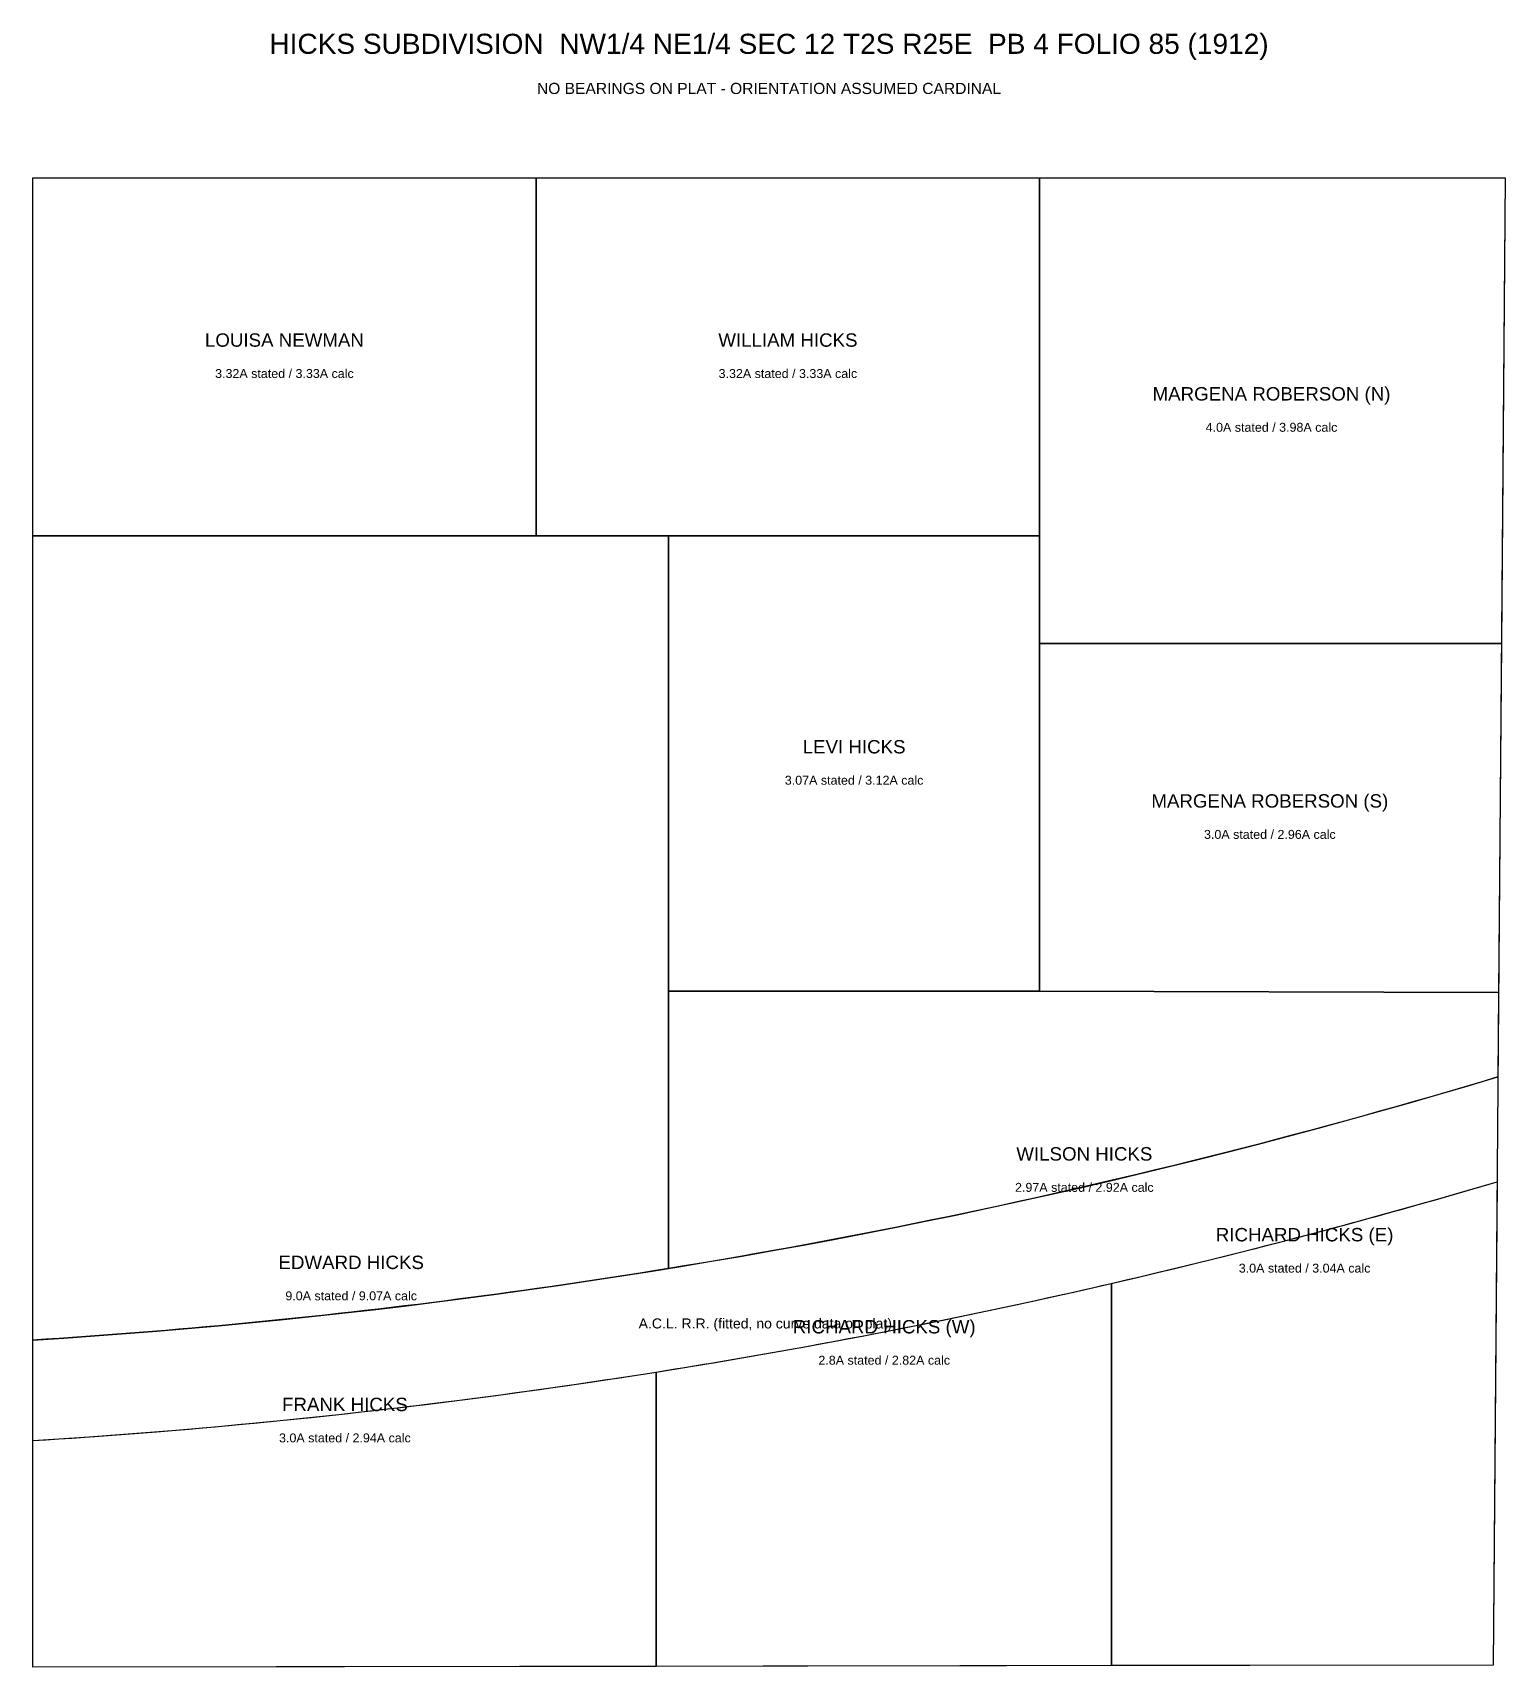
# Model space of a CAD drawing. Extents: x 0 to 1320, y -1335 to 130.
import ezdxf
from ezdxf.enums import TextEntityAlignment as Align

# ---------------------------------------------------------------- set-up
doc = ezdxf.new("R2010")
doc.units = 0
for name, color, linetype in [('BOUNDARY', 7, 'CONTINUOUS'), ('PARCEL', 4, 'CONTINUOUS'), ('RR-ROW', 2, 'Continuous'), ('TEXT-LABELS', 7, 'CONTINUOUS'), ('TITLEBLOCK', 2, 'CONTINUOUS')]:
    doc.layers.add(name, color=color, linetype=linetype)
doc.styles.get("Standard").update_dxf_attribs({"font": 'Arial'})

msp = doc.modelspace()

# ---------------------------------------------------------------- linework, layer by layer
at = {"layer": 'BOUNDARY'}
msp.add_lwpolyline([(0, 0), (1320, 0), (1308.9984, -1332.9546), (0, -1335)], close=True, dxfattribs=at)
at = {"layer": 'PARCEL'}
for points in [[(0, 0), (451.3, 0), (451.3, -321), (0, -321)], [(451.3, 0), (902.6, 0), (902.6, -321), (451.3, -321)], [(902.6, 0), (1320, 0), (1316.5551, -417.3858), (902.6, -417.4)], [(0, -321), (570, -321), (570, -977.5662), (558.1985, -979.4759), (546.3931, -981.3614), (534.5839, -983.2227), (522.7709, -985.0598), (510.9541, -986.8726), (499.1336, -988.6612), (487.3095, -990.4256), (475.4818, -992.1657), (463.6506, -993.8816), (451.8159, -995.5731), (439.9777, -997.2404), (428.1361, -998.8835), (416.2912, -1000.5022), (404.443, -1002.0966), (392.5915, -1003.6668), (380.7369, -1005.2126), (368.8791, -1006.7341), (357.0182, -1008.2313), (345.1543, -1009.7042), (333.2873, -1011.1527), (321.4175, -1012.5769), (309.5447, -1013.9768), (297.6691, -1015.3523), (285.7907, -1016.7034), (273.9095, -1018.0302), (262.0256, -1019.3326), (250.1391, -1020.6107), (238.25, -1021.8643), (226.3584, -1023.0936), (214.4643, -1024.2985), (202.5677, -1025.479), (190.6687, -1026.6351), (178.7674, -1027.7668), (166.8637, -1028.8741), (154.9579, -1029.9569), (143.0498, -1031.0154), (131.1396, -1032.0494), (119.2273, -1033.059), (107.3129, -1034.0442), (95.3966, -1035.0049), (83.4783, -1035.9412), (71.5581, -1036.853), (59.6361, -1037.7404), (47.7123, -1038.6034), (35.7867, -1039.4419), (23.8594, -1040.2559), (11.9305, -1041.0455), (0, -1041.8106)], [(570, -321), (902.6, -321), (902.6, -729), (570, -729)], [(902.6, -417.4), (1316.5551, -417.3858), (1313.9718, -730.3751), (902.6, -729)], [(570, -729), (902.6, -729), (1313.9718, -730.3751), (1313.3483, -805.9171), (1298.112, -810.4813), (1282.8632, -815.0039), (1267.6022, -819.4849), (1252.329, -823.9242), (1237.0437, -828.3219), (1221.7465, -832.6778), (1206.4375, -836.992), (1191.1168, -841.2644), (1175.7844, -845.495), (1160.4406, -849.6837), (1145.0854, -853.8305), (1129.7189, -857.9355), (1114.3413, -861.9985), (1098.9527, -866.0195), (1083.5532, -869.9985), (1068.1428, -873.9355), (1052.7218, -877.8305), (1037.2902, -881.6833), (1021.8482, -885.494), (1006.3958, -889.2626), (990.9332, -892.989), (975.4604, -896.6732), (959.9777, -900.3152), (944.4851, -903.9149), (928.9828, -907.4723), (913.4708, -910.9875), (897.9492, -914.4603), (882.4183, -917.8907), (866.878, -921.2787), (851.3286, -924.6244), (835.7701, -927.9275), (820.2026, -931.1883), (804.6263, -934.4065), (789.0412, -937.5822), (773.4476, -940.7154), (757.8455, -943.8061), (742.235, -946.8541), (726.6162, -949.8596), (710.9893, -952.8224), (695.3544, -955.7426), (679.7115, -958.6201), (664.0609, -961.4549), (648.4026, -964.2471), (632.7367, -966.9964), (617.0634, -969.7031), (601.3828, -972.3669), (585.6949, -974.988), (570, -977.5662)], [(966.8988, -990.9385), (974.1544, -989.2553), (981.4078, -987.5631), (988.6591, -985.8617), (995.9083, -984.1512), (1003.1553, -982.4315), (1010.4001, -980.7028), (1017.6428, -978.9649), (1024.8832, -977.2179), (1032.1215, -975.4619), (1039.3575, -973.6967), (1046.5914, -971.9224), (1053.8229, -970.139), (1061.0523, -968.3465), (1068.2793, -966.5449), (1075.5041, -964.7342), (1082.7266, -962.9144), (1089.9468, -961.0856), (1097.1647, -959.2476), (1104.3803, -957.4006), (1111.5936, -955.5445), (1118.8045, -953.6793), (1126.0131, -951.8051), (1133.2193, -949.9218), (1140.4231, -948.0294), (1147.6245, -946.128), (1154.8236, -944.2175), (1162.0202, -942.2979), (1169.2144, -940.3693), (1176.4062, -938.4316), (1183.5955, -936.4849), (1190.7824, -934.5291), (1197.9668, -932.5643), (1205.1487, -930.5905), (1212.3282, -928.6076), (1219.5051, -926.6157), (1226.6795, -924.6148), (1233.8514, -922.6048), (1241.0208, -920.5859), (1248.1876, -918.5579), (1255.3519, -916.5208), (1262.5136, -914.4748), (1269.6727, -912.4198), (1276.8293, -910.3557), (1283.9832, -908.2827), (1291.1345, -906.2006), (1298.2832, -904.1096), (1305.4292, -902.0095), (1312.5726, -899.9005), (1308.9984, -1332.9546), (966.8988, -1333.4892)], [(558.7993, -1070.3522), (567.355, -1068.9908), (575.9087, -1067.6169), (584.4604, -1066.2304), (593.01, -1064.8315), (601.5576, -1063.42), (610.1031, -1061.9961), (618.6465, -1060.5596), (627.1878, -1059.1106), (635.727, -1057.6491), (644.264, -1056.1752), (652.7988, -1054.6887), (661.3315, -1053.1898), (669.862, -1051.6783), (678.3902, -1050.1544), (686.9162, -1048.618), (695.44, -1047.0691), (703.9615, -1045.5078), (712.4806, -1043.9339), (720.9975, -1042.3477), (729.512, -1040.7489), (738.0242, -1039.1377), (746.534, -1037.514), (755.0415, -1035.8779), (763.5465, -1034.2293), (772.0491, -1032.5683), (780.5493, -1030.8949), (789.047, -1029.209), (797.5422, -1027.5106), (806.035, -1025.7999), (814.5252, -1024.0767), (823.0129, -1022.3411), (831.498, -1020.593), (839.9806, -1018.8326), (848.4606, -1017.0597), (856.938, -1015.2745), (865.4127, -1013.4768), (873.8849, -1011.6667), (882.3543, -1009.8442), (890.8211, -1008.0093), (899.2852, -1006.1621), (907.7466, -1004.3024), (916.2053, -1002.4304), (924.6612, -1000.546), (933.1143, -998.6492), (941.5647, -996.7401), (950.0122, -994.8186), (958.4569, -992.8847), (966.8988, -990.9385), (966.8988, -1333.4892), (558.7993, -1334.1268)], [(0, -1131.8222), (11.693, -1131.084), (23.3845, -1130.3226), (35.0745, -1129.5381), (46.7629, -1128.7305), (58.4497, -1127.8997), (70.1348, -1127.0458), (81.8182, -1126.1688), (93.4999, -1125.2687), (105.1797, -1124.3454), (116.8577, -1123.399), (128.5338, -1122.4295), (140.208, -1121.4369), (151.8802, -1120.4212), (163.5503, -1119.3824), (175.2184, -1118.3205), (186.8843, -1117.2355), (198.5481, -1116.1274), (210.2096, -1114.9962), (221.8689, -1113.842), (233.5259, -1112.6646), (245.1805, -1111.4642), (256.8327, -1110.2408), (268.4825, -1108.9942), (280.1298, -1107.7247), (291.7746, -1106.432), (303.4167, -1105.1164), (315.0563, -1103.7776), (326.6932, -1102.4159), (338.3273, -1101.0311), (349.9587, -1099.6233), (361.5873, -1098.1925), (373.213, -1096.7386), (384.8359, -1095.2618), (396.4557, -1093.7619), (408.0726, -1092.2391), (419.6865, -1090.6932), (431.2973, -1089.1244), (442.9049, -1087.5326), (454.5094, -1085.9178), (466.1106, -1084.2801), (477.7086, -1082.6194), (489.3033, -1080.9357), (500.8946, -1079.2291), (512.4825, -1077.4996), (524.067, -1075.7471), (535.648, -1073.9717), (547.2255, -1072.1734), (558.7993, -1070.3522), (558.7993, -1334.1268), (0, -1335)]]:
    msp.add_lwpolyline(points, close=True, dxfattribs=at)
at = {"layer": 'RR-ROW'}
for points in [[(0, -1041.8106), (27.8007, -1039.9896), (55.5924, -1038.0358), (83.3745, -1035.9492), (111.1462, -1033.7299), (138.907, -1031.3778), (166.6563, -1028.8931), (194.3934, -1026.2759), (222.1176, -1023.526), (249.8284, -1020.6438), (277.5251, -1017.6291), (305.2071, -1014.4821), (332.8738, -1011.2028), (360.5244, -1007.7913), (388.1584, -1004.2478), (415.7752, -1000.5722), (443.3741, -996.7646), (470.9544, -992.8252), (498.5157, -988.7541), (526.0571, -984.5512), (553.5782, -980.2168), (581.0782, -975.7509), (608.5566, -971.1537), (636.0127, -966.4251), (663.4458, -961.5655), (690.8555, -956.5747), (718.2409, -951.453), (745.6016, -946.2005), (772.9369, -940.8173), (800.2461, -935.3035), (827.5287, -929.6593), (854.784, -923.8847), (882.0113, -917.98), (909.2102, -911.9452), (936.3799, -905.7804), (963.5198, -899.4859), (990.6293, -893.0618), (1017.7078, -886.5082), (1044.7547, -879.8252), (1071.7693, -873.0131), (1098.7511, -866.0719), (1125.6994, -859.0018), (1152.6136, -851.8031), (1179.4931, -844.4758), (1206.3372, -837.0201), (1233.1454, -829.4362), (1259.9171, -821.7243), (1286.6516, -813.8845), (1313.3483, -805.9171)], [(0, -1131.8222), (27.7701, -1130.031), (55.5315, -1128.1093), (83.2836, -1126.0572), (111.0257, -1123.8745), (138.7572, -1121.5615), (166.4775, -1119.1182), (194.1861, -1116.5445), (221.8822, -1113.8406), (249.5654, -1111.0066), (277.2349, -1108.0424), (304.8901, -1104.9482), (332.5306, -1101.724), (360.1555, -1098.3699), (387.7644, -1094.886), (415.3566, -1091.2723), (442.9315, -1087.5289), (470.4885, -1083.656), (498.027, -1079.6535), (525.5463, -1075.5216), (553.046, -1071.2604), (580.5253, -1066.87), (607.9836, -1062.3504), (635.4204, -1057.7018), (662.8351, -1052.9243), (690.2269, -1048.0179), (717.5955, -1042.9828), (744.94, -1037.8192), (772.26, -1032.527), (799.5548, -1027.1064), (826.8238, -1021.5576), (854.0664, -1015.8806), (881.282, -1010.0757), (908.47, -1004.1428), (935.6299, -998.0823), (962.7609, -991.8941), (989.8626, -985.5784), (1016.9343, -979.1353), (1043.9753, -972.5651), (1070.9852, -965.8679), (1097.9633, -959.0437), (1124.9091, -952.0928), (1151.8218, -945.0152), (1178.701, -937.8113), (1205.546, -930.481), (1232.3563, -923.0247), (1259.1312, -915.4423), (1285.8702, -907.7342), (1312.5726, -899.9005)]]:
    msp.add_lwpolyline(points, dxfattribs=at)

# ---------------------------------------------------------------- texts
at = {"layer": 'TEXT-LABELS'}
for s, height, p in [('LOUISA NEWMAN', 12, (225.65, -145.5)), ('WILLIAM HICKS', 12, (676.95, -145.5)), ('3.32A stated / 3.33A calc', 8, (225.65, -175.5)), ('3.32A stated / 3.33A calc', 8, (676.95, -175.5)), ('MARGENA ROBERSON (N)', 12, (1110.4388, -193.6964)), ('4.0A stated / 3.98A calc', 8, (1110.4388, -223.6964)), ('LEVI HICKS', 12, (736.3, -510)), ('3.07A stated / 3.12A calc', 8, (736.3, -540)), ('MARGENA ROBERSON (S)', 12, (1108.9317, -558.5402)), ('3.0A stated / 2.96A calc', 8, (1108.9317, -588.5402)), ('WILSON HICKS', 12, (942.6637, -874.8666)), ('2.97A stated / 2.92A calc', 8, (942.6637, -904.8666)), ('RICHARD HICKS (E)', 12, (1140.0967, -947.2643)), ('EDWARD HICKS', 12, (285.4959, -972.0805)), ('3.0A stated / 3.04A calc', 8, (1140.0967, -977.2643)), ('9.0A stated / 9.07A calc', 8, (285.4959, -1002.0805)), ('A.C.L. R.R. (fitted, no curve data on plat)', 9, (656.6742, -1026.8164)), ('RICHARD HICKS (W)', 12, (763.2865, -1029.7818)), ('2.8A stated / 2.82A calc', 8, (763.2865, -1059.7818)), ('FRANK HICKS', 12, (279.8576, -1099.4058)), ('3.0A stated / 2.94A calc', 8, (279.8576, -1129.4058))]:
    msp.add_text(s, height=height, dxfattribs=at).set_placement(p, align=Align.MIDDLE_CENTER)
at = {"layer": 'TITLEBLOCK'}
for s, height, p in [('HICKS SUBDIVISION  NW1/4 NE1/4 SEC 12 T2S R25E  PB 4 FOLIO 85 (1912)', 18, (660, 120)), ('NO BEARINGS ON PLAT - ORIENTATION ASSUMED CARDINAL', 10, (660, 80))]:
    msp.add_text(s, height=height, dxfattribs=at).set_placement(p, align=Align.MIDDLE_CENTER)

doc.saveas('drawing.dxf')
